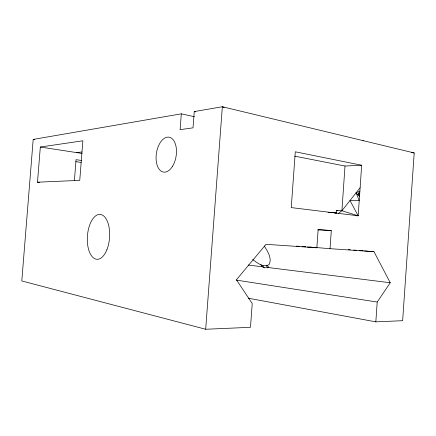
<?xml version="1.0" encoding="UTF-8"?>
<svg xmlns="http://www.w3.org/2000/svg" width="436" height="436" viewBox="0 0 436 436"><rect width="100%" height="100%" fill="white"/><g stroke="black" fill="none" stroke-linecap="round" stroke-linejoin="round"><path stroke-width="0.65" d="M360.131 187.709L361.646 165.239L295.297 151.799L291.243 207.596L358.152 215.787L360.131 187.709L341.906 210.741L338.271 213.547M359.749 193.241L357.787 194.696L359.896 191.066L356.065 192.848L359.226 200.571L349.999 200.516L358.152 215.787L341.906 210.741L345.007 166.029L294.703 156.159M194.565 116.75L181.311 113.829L180.106 129.656L193.017 127.846L194.249 111.594L222.338 106.738L414.2 152.954L402.641 320.689L375.832 321.855L377.211 302.044L390.242 282.757L373.99 251.686L364.523 250.913M373.99 251.686L330.025 248.684L331.311 230.622L318.166 229.369L316.847 247.784L266.042 244.313L236.426 279.781L252.226 303.532L250.477 327.311L205.688 329.262L21.8 280.958L33.196 139.422L181.311 113.829M336.325 213.209L336.51 210.621L341.906 210.741M205.688 329.262L222.338 106.738L224.159 107.583M74.42 180.417L76.06 159.68L81.45 160.464M37.501 182.194L40.325 147.03L82.878 140.79L79.75 180.362L37.501 182.194L39.529 182.433M358.992 194.739L359.705 193.829L358.768 193.971L359.515 196.56L356.065 192.848M252.678 259.518C257.12 262.745 263.453 268.178 269.121 264.532C272.309 258.232 267.551 251.261 264.243 245.964M248.139 265.023L262.238 266.778L264.14 267.764L268.794 267.6L390.242 282.757M76.622 152.6L82.006 151.968M362.888 140.784L363.373 140.752M345.007 166.029L361.646 165.239M328.03 212.37L336.178 212.577M334.853 212.948L336.211 212.981L334.853 212.899M356.152 215.727L358.152 215.787M317.773 229.897L331.311 230.622M348.293 249.588L350.321 249.757M353.705 250.03L356.408 250.253M359.111 250.471L363.172 250.804M304.312 246.558L305.663 246.672M309.724 247.005L311.751 247.174M315.135 247.457L330.025 248.684M296.529 246.1L299.238 246.324M301.946 246.547L305.331 246.831M307.364 246.999L316.847 247.784M411.524 152.627L414.2 152.954M336.51 210.621L337.846 210.79M75.766 161.658L81.134 162.432M34.542 139.624L33.196 139.422L34.542 139.634M40.325 147.03L82.006 153.428M236.279 280.092L377.211 302.044M248.264 298.202L375.832 321.855M194.249 111.594L195.568 111.894M262.799 265.638L264.14 267.764M260.897 264.663L262.238 266.778M267.453 265.459L268.794 267.6M266.391 265.731L267.737 267.868M106.918 249.686A22.509 11.102 -85.9 0 0 100.623 214.463A22.509 11.102 -85.9 0 0 87.903 246.4A22.509 11.102 -85.9 0 0 106.918 249.686M172.612 166.165A17.685 9.952 -81.1 0 0 170.045 137.422A17.685 9.952 -81.1 0 0 156.175 160.306A17.685 9.952 -81.1 0 0 172.612 166.165"/></g></svg>
